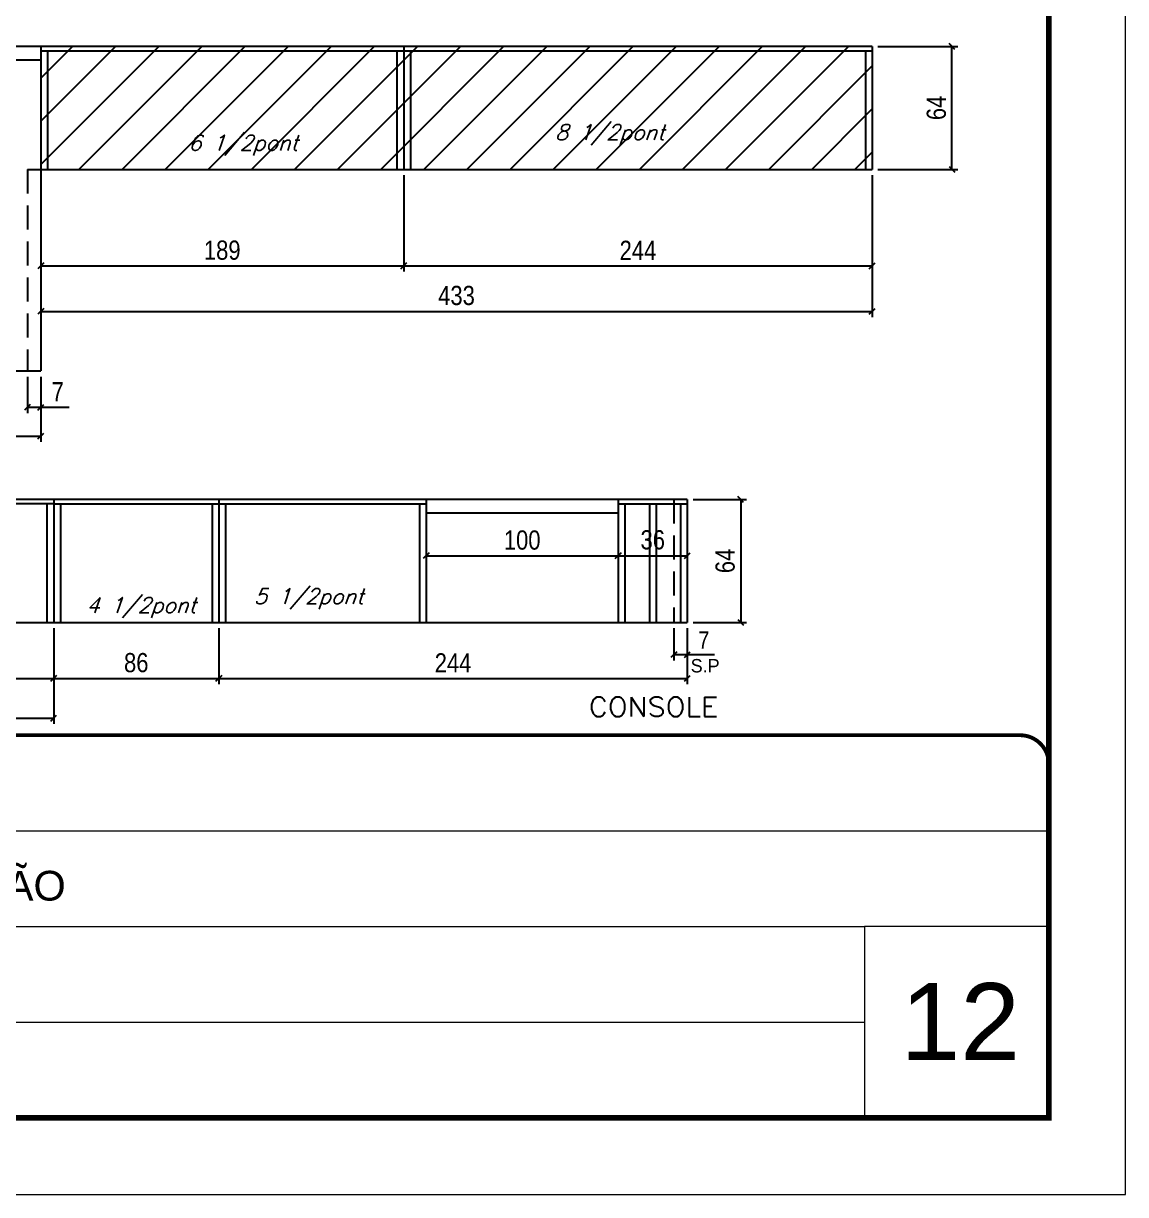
# Model space of a CAD drawing. Extents: x 137137 to 143418, y 10464 to 34486.
# Drawn here: x 142817 to 143391, y 31139 to 31749 of the extents above; entities that cross this region are included whole.
import ezdxf

# ---------------------------------------------------------------- set-up
doc = ezdxf.new("R2010")
doc.units = 0
for name, pattern in [('CONTINUO', [0]), ('DASHED', [0.75, 0.5, -0.25]), ('HIDDEN', [0.375, 0.25, -0.125])]:
    doc.linetypes.add(name, pattern=pattern)
for name, color, linetype in [('5', 5, 'Continuous'), ('COTA', 241, 'Continuous'), ('Painéis', 200, 'Continuous'), ('Reaproveitamento', 251, 'Continuous'), ('SARR_2.2x7', 40, 'Continuous'), ('SARR_3.5x7', 81, 'Continuous'), ('texto', 7, 'Continuous')]:
    doc.layers.add(name, color=color, linetype=linetype)
for name, color, linetype, lineweight in [('CARIMBO', 255, 'Continuous', 9), ('Folhas', 255, 'Continuous', 9), ('SARRAFO DE PRESSAO', 251, 'DASHED', 9)]:
    doc.layers.add(name, color=color, linetype=linetype, lineweight=lineweight)
doc.styles.add('ARIAL', font='arial.ttf')
doc.styles.add('COTA TECNICA', font='techl___.ttf', dxfattribs={"height": 10})
doc.styles.add('COTA TECNICA-50', font='techl___.ttf', dxfattribs={"height": 9})
doc.styles.add('REGUA-120', font='ROMANS.shx', dxfattribs={"height": 15})
doc.styles.add('Romans', font='romans.shx')
doc.styles.add('ROMAS860', font='ROMAS860.SHX')
doc.dimstyles.new('COTA PAINEL-50', dxfattribs={"dimtxt": 9, "dimasz": 3, "dimexe": 3, "dimexo": 3, "dimgap": 3, "dimtad": 1, "dimdec": 1, "dimzin": 12, "dimdsep": 46, "dimtxsty": 'COTA TECNICA-50', "dimblk1": 'OBLIQUE', "dimblk2": 'OBLIQUE', "dimsah": 1, "dimcen": 0.9, "dimclrd": 4, "dimclre": 4, "dimclrt": 240, "dimadec": 1, "dimazin": 3, "dimtfac": 1, "dimtdec": 1, "dimtmove": 0, "dimatfit": 3, "dimfxl": 1, "dimtolj": 1, "dimtzin": 12, "dimarcsym": 0})
doc.dimstyles.new('PAINEL', dxfattribs={"dimtxt": 10, "dimasz": 3, "dimexe": 3, "dimexo": 3, "dimgap": 3, "dimtad": 1, "dimdec": 1, "dimzin": 12, "dimdsep": 46, "dimtxsty": 'COTA TECNICA', "dimblk1": 'OBLIQUE', "dimblk2": 'OBLIQUE', "dimsah": 1, "dimcen": 0.9, "dimclrd": 4, "dimclre": 4, "dimclrt": 240, "dimadec": 1, "dimazin": 3, "dimtfac": 1, "dimtdec": 1, "dimtmove": 0, "dimatfit": 3, "dimfxl": 1, "dimtolj": 1, "dimtzin": 12, "dimarcsym": 0})

# ---------------------------------------------------------------- blocks, each defined once
blk = doc.blocks.new('9999999999')
at = {"color": 30, "linetype": 'CONTINUO'}
for p, q in [((98564.56, 34379.64), (99583.98, 34379.64)), ((98564.56, 34329.83), (99487.98, 34329.83)), ((99583.98, 34329.83), (99487.98, 34329.83)), ((99487.98, 34329.83), (99487.98, 34230.21)), ((98564.56, 34280.02), (99487.98, 34280.02))]:
    blk.add_line(p, q, dxfattribs=at)
at = {"color": 30, "linetype": 'CONTINUO', "const_width": 2}
blk.add_lwpolyline([(99583.98, 34230.21), (99583.98, 34414.45, 0.414214), (99568.98, 34429.45), (98228.98, 34429.45, 0.414214), (98213.98, 34414.45), (98213.98, 34245.21, 0.414214), (98228.98, 34230.21), (99583.98, 34230.21)], format="xyb", dxfattribs=at)
at = {"layer": 'Folhas'}
blk.add_lwpolyline([(98138.98, 34190.21), (99623.98, 34190.21), (99623.98, 35240.21), (98138.98, 35240.21)], close=True, dxfattribs=at)
at = {"layer": 'Folhas', "color": 30, "const_width": 3}
blk.add_lwpolyline([(98213.98, 34230.21), (99583.98, 34230.21), (99583.98, 35200.21), (98213.98, 35200.21)], close=True, dxfattribs=at)
at = {"color": 7, "linetype": 'Continuous', "ltscale": 5, "style": 'ARIAL'}
blk.add_text('HOSPITAL ASSUNÇÃO', height=15.4829, dxfattribs=at).set_placement((98837.68, 34343.32))
blk = doc.blocks.new('_Oblique')
at = {"color": 0, "linetype": 'ByBlock', "lineweight": -2}
blk.add_line((-0.5, -0.5), (0.5, 0.5), dxfattribs=at)
blk = doc.blocks.new('*D333')
at = {"layer": 'COTA', "color": 4, "linetype": 'ByBlock', "lineweight": -2, "transparency": 16777216}
for p, q in [((143261.83, 31736.56), (143303.37, 31736.56)), ((143300.37, 31672.56), (143300.37, 31736.56)), ((143261.83, 31672.56), (143303.37, 31672.56))]:
    blk.add_line(p, q, dxfattribs=at)
at = {"layer": 'Defpoints', "color": 0, "linetype": 'ByBlock', "transparency": 16777216}
for p in [(143258.83, 31736.56), (143300.37, 31736.56), (143258.83, 31672.56)]:
    blk.add_point(p, dxfattribs=at)
at = {"layer": 'COTA', "color": 4, "linetype": 'ByBlock', "lineweight": -2, "transparency": 16777216, "xscale": 3, "yscale": 3, "zscale": 3}
for p, rotation in [((143300.37, 31736.56), 90), ((143300.37, 31672.56), 270)]:
    blk.add_blockref('_Oblique', p, dxfattribs=dict(at, rotation=rotation))
at = {"layer": 'COTA', "color": 240, "linetype": 'ByBlock', "transparency": 16777216, "insert": (143292.27, 31704.56), "char_height": 10, "attachment_point": 5, "rotation": 90, "style": 'COTA TECNICA'}
blk.add_mtext('\\A1;64', dxfattribs=at)
blk = doc.blocks.new('*D931')
at = {"layer": 'COTA', "color": 4, "lineweight": -2, "ltscale": 25, "transparency": 16777216}
for p, q in [((142588.54, 31433.62), (142588.54, 31404.47)), ((142832.54, 31433.62), (142832.54, 31404.47)), ((142588.54, 31407.47), (142832.54, 31407.47))]:
    blk.add_line(p, q, dxfattribs=at)
at = {"layer": 'Defpoints', "color": 0, "ltscale": 25, "transparency": 16777216}
for p in [(142588.54, 31436.62), (142832.54, 31436.62), (142832.54, 31407.47)]:
    blk.add_point(p, dxfattribs=at)
at = {"layer": 'COTA', "color": 4, "lineweight": -2, "ltscale": 25, "transparency": 16777216, "xscale": 3, "yscale": 3, "zscale": 3, "rotation": 180}
blk.add_blockref('_Oblique', (142588.54, 31407.47), dxfattribs=at)
at = {"layer": 'COTA', "color": 4, "lineweight": -2, "ltscale": 25, "transparency": 16777216, "xscale": 3, "yscale": 3, "zscale": 3}
blk.add_blockref('_Oblique', (142832.54, 31407.47), dxfattribs=at)
at = {"layer": 'COTA', "color": 240, "ltscale": 25, "transparency": 16777216, "insert": (142710.54, 31415.54), "char_height": 10, "attachment_point": 5, "style": 'COTA TECNICA'}
blk.add_mtext('\\A1;244', dxfattribs=at)
blk = doc.blocks.new('*D932')
at = {"layer": 'COTA', "color": 4, "lineweight": -2, "ltscale": 25, "transparency": 16777216}
for p, q in [((142588.54, 31433.62), (142588.54, 31383.73)), ((142832.54, 31433.62), (142832.54, 31383.73)), ((142588.54, 31386.73), (142832.54, 31386.73))]:
    blk.add_line(p, q, dxfattribs=at)
at = {"layer": 'Defpoints', "color": 0, "ltscale": 25, "transparency": 16777216}
for p in [(142588.54, 31436.62), (142832.54, 31436.62), (142832.54, 31386.73)]:
    blk.add_point(p, dxfattribs=at)
at = {"layer": 'COTA', "color": 4, "lineweight": -2, "ltscale": 25, "transparency": 16777216, "xscale": 3, "yscale": 3, "zscale": 3, "rotation": 180}
blk.add_blockref('_Oblique', (142588.54, 31386.73), dxfattribs=at)
at = {"layer": 'COTA', "color": 4, "lineweight": -2, "ltscale": 25, "transparency": 16777216, "xscale": 3, "yscale": 3, "zscale": 3}
blk.add_blockref('_Oblique', (142832.54, 31386.73), dxfattribs=at)
at = {"layer": 'COTA', "color": 240, "ltscale": 25, "transparency": 16777216, "insert": (142710.54, 31395.95), "char_height": 10, "attachment_point": 5, "style": 'COTA TECNICA'}
blk.add_mtext('\\A1;(2X)', dxfattribs=at)
blk = doc.blocks.new('*D933')
at = {"layer": 'COTA', "color": 4, "lineweight": -2, "ltscale": 25, "transparency": 16777216}
for p, q in [((142832.54, 31433.62), (142832.54, 31404.47)), ((142918.54, 31433.62), (142918.54, 31404.47)), ((142832.54, 31407.47), (142918.54, 31407.47))]:
    blk.add_line(p, q, dxfattribs=at)
at = {"layer": 'Defpoints', "color": 0, "ltscale": 25, "transparency": 16777216}
for p in [(142832.54, 31436.62), (142918.54, 31436.62), (142918.54, 31407.47)]:
    blk.add_point(p, dxfattribs=at)
at = {"layer": 'COTA', "color": 4, "lineweight": -2, "ltscale": 25, "transparency": 16777216, "xscale": 3, "yscale": 3, "zscale": 3, "rotation": 180}
blk.add_blockref('_Oblique', (142832.54, 31407.47), dxfattribs=at)
at = {"layer": 'COTA', "color": 4, "lineweight": -2, "ltscale": 25, "transparency": 16777216, "xscale": 3, "yscale": 3, "zscale": 3}
blk.add_blockref('_Oblique', (142918.54, 31407.47), dxfattribs=at)
at = {"layer": 'COTA', "color": 240, "ltscale": 25, "transparency": 16777216, "insert": (142875.54, 31415.59), "char_height": 10, "attachment_point": 5, "style": 'COTA TECNICA'}
blk.add_mtext('\\A1;86', dxfattribs=at)
blk = doc.blocks.new('*D934')
at = {"layer": 'COTA', "color": 4, "linetype": 'ByBlock', "lineweight": -2, "transparency": 16777216}
for p, q in [((143155.54, 31433.62), (143155.54, 31416.82)), ((143162.54, 31433.62), (143162.54, 31416.82)), ((143155.54, 31419.82), (143162.54, 31419.82)), ((143162.54, 31419.82), (143176.7, 31419.82))]:
    blk.add_line(p, q, dxfattribs=at)
at = {"layer": 'Defpoints', "color": 0, "linetype": 'ByBlock', "transparency": 16777216}
for p in [(143155.54, 31436.62), (143162.54, 31436.62), (143162.54, 31419.82)]:
    blk.add_point(p, dxfattribs=at)
at = {"layer": 'COTA', "color": 4, "linetype": 'ByBlock', "lineweight": -2, "transparency": 16777216, "xscale": 3, "yscale": 3, "zscale": 3, "rotation": 180}
blk.add_blockref('_Oblique', (143155.54, 31419.82), dxfattribs=at)
at = {"layer": 'COTA', "color": 4, "linetype": 'ByBlock', "lineweight": -2, "transparency": 16777216, "xscale": 3, "yscale": 3, "zscale": 3}
blk.add_blockref('_Oblique', (143162.54, 31419.82), dxfattribs=at)
at = {"layer": 'COTA', "color": 240, "linetype": 'ByBlock', "transparency": 16777216, "insert": (143171.12, 31427.39), "char_height": 9, "attachment_point": 5, "style": 'COTA TECNICA-50'}
blk.add_mtext('\\A1;7', dxfattribs=at)
blk = doc.blocks.new('*D935')
at = {"layer": 'COTA', "color": 4, "lineweight": -2, "ltscale": 25, "transparency": 16777216}
for p, q in [((143026.54, 31490.62), (143026.54, 31468.34)), ((143126.54, 31490.62), (143126.54, 31468.34)), ((143026.54, 31471.34), (143126.54, 31471.34))]:
    blk.add_line(p, q, dxfattribs=at)
at = {"layer": 'Defpoints', "color": 0, "ltscale": 25, "transparency": 16777216}
for p in [(143026.54, 31493.62), (143126.54, 31493.62), (143126.54, 31471.34)]:
    blk.add_point(p, dxfattribs=at)
at = {"layer": 'COTA', "color": 4, "lineweight": -2, "ltscale": 25, "transparency": 16777216, "xscale": 3, "yscale": 3, "zscale": 3, "rotation": 180}
blk.add_blockref('_Oblique', (143026.54, 31471.34), dxfattribs=at)
at = {"layer": 'COTA', "color": 4, "lineweight": -2, "ltscale": 25, "transparency": 16777216, "xscale": 3, "yscale": 3, "zscale": 3}
blk.add_blockref('_Oblique', (143126.54, 31471.34), dxfattribs=at)
at = {"layer": 'COTA', "color": 240, "ltscale": 25, "transparency": 16777216, "insert": (143076.54, 31479.44), "char_height": 10, "attachment_point": 5, "style": 'COTA TECNICA'}
blk.add_mtext('\\A1;100', dxfattribs=at)
blk = doc.blocks.new('*D936')
at = {"layer": 'COTA', "color": 4, "lineweight": -2, "ltscale": 25, "transparency": 16777216}
for p, q in [((143126.54, 31490.62), (143126.54, 31468.34)), ((143126.54, 31471.34), (143162.54, 31471.34))]:
    blk.add_line(p, q, dxfattribs=at)
at = {"layer": 'Defpoints', "color": 0, "ltscale": 25, "transparency": 16777216}
for p in [(143126.54, 31493.62), (143162.54, 31471.34), (143162.54, 31471.34)]:
    blk.add_point(p, dxfattribs=at)
at = {"layer": 'COTA', "color": 4, "lineweight": -2, "ltscale": 25, "transparency": 16777216, "xscale": 3, "yscale": 3, "zscale": 3, "rotation": 180}
blk.add_blockref('_Oblique', (143126.54, 31471.34), dxfattribs=at)
at = {"layer": 'COTA', "color": 4, "lineweight": -2, "ltscale": 25, "transparency": 16777216, "xscale": 3, "yscale": 3, "zscale": 3}
blk.add_blockref('_Oblique', (143162.54, 31471.34), dxfattribs=at)
at = {"layer": 'COTA', "color": 240, "ltscale": 25, "transparency": 16777216, "insert": (143144.54, 31479.56), "char_height": 10, "attachment_point": 5, "style": 'COTA TECNICA'}
blk.add_mtext('\\A1;36', dxfattribs=at)
blk = doc.blocks.new('*D937')
at = {"layer": 'COTA', "color": 4, "lineweight": -2, "ltscale": 25, "transparency": 16777216}
for p, q in [((142918.54, 31433.62), (142918.54, 31404.47)), ((143162.54, 31433.62), (143162.54, 31404.47)), ((142918.54, 31407.47), (143162.54, 31407.47))]:
    blk.add_line(p, q, dxfattribs=at)
at = {"layer": 'Defpoints', "color": 0, "ltscale": 25, "transparency": 16777216}
for p in [(142918.54, 31436.62), (143162.54, 31436.62), (143162.54, 31407.47)]:
    blk.add_point(p, dxfattribs=at)
at = {"layer": 'COTA', "color": 4, "lineweight": -2, "ltscale": 25, "transparency": 16777216, "xscale": 3, "yscale": 3, "zscale": 3, "rotation": 180}
blk.add_blockref('_Oblique', (142918.54, 31407.47), dxfattribs=at)
at = {"layer": 'COTA', "color": 4, "lineweight": -2, "ltscale": 25, "transparency": 16777216, "xscale": 3, "yscale": 3, "zscale": 3}
blk.add_blockref('_Oblique', (143162.54, 31407.47), dxfattribs=at)
at = {"layer": 'COTA', "color": 240, "ltscale": 25, "transparency": 16777216, "insert": (143040.54, 31415.54), "char_height": 10, "attachment_point": 5, "style": 'COTA TECNICA'}
blk.add_mtext('\\A1;244', dxfattribs=at)
blk = doc.blocks.new('*D938')
at = {"layer": 'COTA', "color": 4, "lineweight": -2, "ltscale": 25, "transparency": 16777216}
for p, q in [((143165.54, 31500.62), (143193.37, 31500.62)), ((143190.37, 31500.62), (143190.37, 31436.62)), ((143165.54, 31436.62), (143193.37, 31436.62))]:
    blk.add_line(p, q, dxfattribs=at)
at = {"layer": 'Defpoints', "color": 0, "ltscale": 25, "transparency": 16777216}
for p in [(143162.54, 31500.62), (143162.54, 31436.62), (143190.37, 31436.62)]:
    blk.add_point(p, dxfattribs=at)
at = {"layer": 'COTA', "color": 4, "lineweight": -2, "ltscale": 25, "transparency": 16777216, "xscale": 3, "yscale": 3, "zscale": 3}
for p, rotation in [((143190.37, 31500.62), 90), ((143190.37, 31436.62), 270)]:
    blk.add_blockref('_Oblique', p, dxfattribs=dict(at, rotation=rotation))
at = {"layer": 'COTA', "color": 240, "ltscale": 25, "transparency": 16777216, "insert": (143182.27, 31468.62), "char_height": 10, "attachment_point": 5, "rotation": 90, "style": 'COTA TECNICA'}
blk.add_mtext('\\A1;64', dxfattribs=at)
blk = doc.blocks.new('*D1151')
at = {"layer": 'COTA', "color": 4, "lineweight": -2, "ltscale": 25, "transparency": 16777216}
for p, q in [((142818.83, 31564.56), (142818.83, 31545.66)), ((142825.83, 31564.56), (142825.83, 31545.66)), ((142818.83, 31548.66), (142825.83, 31548.66)), ((142825.83, 31548.66), (142840.56, 31548.66))]:
    blk.add_line(p, q, dxfattribs=at)
at = {"layer": 'Defpoints', "color": 0, "ltscale": 25, "transparency": 16777216}
for p in [(142818.83, 31567.56), (142825.83, 31567.56), (142825.83, 31548.66)]:
    blk.add_point(p, dxfattribs=at)
at = {"layer": 'COTA', "color": 4, "lineweight": -2, "ltscale": 25, "transparency": 16777216, "xscale": 3, "yscale": 3, "zscale": 3, "rotation": 180}
blk.add_blockref('_Oblique', (142818.83, 31548.66), dxfattribs=at)
at = {"layer": 'COTA', "color": 4, "lineweight": -2, "ltscale": 25, "transparency": 16777216, "xscale": 3, "yscale": 3, "zscale": 3}
blk.add_blockref('_Oblique', (142825.83, 31548.66), dxfattribs=at)
at = {"layer": 'COTA', "color": 240, "ltscale": 25, "transparency": 16777216, "insert": (142834.69, 31556.74), "char_height": 10, "attachment_point": 5, "style": 'COTA TECNICA'}
blk.add_mtext('\\A1;7', dxfattribs=at)
blk = doc.blocks.new('*D1152')
at = {"layer": 'COTA', "color": 4, "lineweight": -2, "ltscale": 25, "transparency": 16777216}
for p, q in [((142825.83, 31669.56), (142825.83, 31595.6)), ((143258.83, 31669.56), (143258.83, 31595.6)), ((142825.83, 31598.6), (143258.83, 31598.6))]:
    blk.add_line(p, q, dxfattribs=at)
at = {"layer": 'Defpoints', "color": 0, "ltscale": 25, "transparency": 16777216}
for p in [(142825.83, 31672.56), (143258.83, 31672.56), (143258.83, 31598.6)]:
    blk.add_point(p, dxfattribs=at)
at = {"layer": 'COTA', "color": 4, "lineweight": -2, "ltscale": 25, "transparency": 16777216, "xscale": 3, "yscale": 3, "zscale": 3, "rotation": 180}
blk.add_blockref('_Oblique', (142825.83, 31598.6), dxfattribs=at)
at = {"layer": 'COTA', "color": 4, "lineweight": -2, "ltscale": 25, "transparency": 16777216, "xscale": 3, "yscale": 3, "zscale": 3}
blk.add_blockref('_Oblique', (143258.83, 31598.6), dxfattribs=at)
at = {"layer": 'COTA', "color": 240, "ltscale": 25, "transparency": 16777216, "insert": (143042.33, 31606.82), "char_height": 10, "attachment_point": 5, "style": 'COTA TECNICA'}
blk.add_mtext('\\A1;433', dxfattribs=at)
blk = doc.blocks.new('*D1375')
at = {"layer": 'COTA', "color": 4, "lineweight": -2, "ltscale": 25, "transparency": 16777216}
for p, q in [((142712.83, 31564.56), (142712.83, 31530.66)), ((142825.83, 31564.56), (142825.83, 31530.66)), ((142712.83, 31533.66), (142825.83, 31533.66))]:
    blk.add_line(p, q, dxfattribs=at)
at = {"layer": 'Defpoints', "color": 0, "ltscale": 25, "transparency": 16777216}
for p in [(142712.83, 31567.56), (142825.83, 31567.56), (142825.83, 31533.66)]:
    blk.add_point(p, dxfattribs=at)
at = {"layer": 'COTA', "color": 4, "lineweight": -2, "ltscale": 25, "transparency": 16777216, "xscale": 3, "yscale": 3, "zscale": 3, "rotation": 180}
blk.add_blockref('_Oblique', (142712.83, 31533.66), dxfattribs=at)
at = {"layer": 'COTA', "color": 4, "lineweight": -2, "ltscale": 25, "transparency": 16777216, "xscale": 3, "yscale": 3, "zscale": 3}
blk.add_blockref('_Oblique', (142825.83, 31533.66), dxfattribs=at)
at = {"layer": 'COTA', "color": 240, "ltscale": 25, "transparency": 16777216, "insert": (142769.33, 31541.88), "char_height": 10, "attachment_point": 5, "style": 'COTA TECNICA'}
blk.add_mtext('\\A1;113', dxfattribs=at)
blk = doc.blocks.new('*D1376')
at = {"layer": 'COTA', "color": 4, "lineweight": -2, "ltscale": 25, "transparency": 16777216}
for p, q in [((142825.83, 31669.56), (142825.83, 31619.31)), ((143014.83, 31669.56), (143014.83, 31619.31)), ((142825.83, 31622.31), (143014.83, 31622.31))]:
    blk.add_line(p, q, dxfattribs=at)
at = {"layer": 'Defpoints', "color": 0, "ltscale": 25, "transparency": 16777216}
for p in [(142825.83, 31672.56), (143014.83, 31672.56), (143014.83, 31622.31)]:
    blk.add_point(p, dxfattribs=at)
at = {"layer": 'COTA', "color": 4, "lineweight": -2, "ltscale": 25, "transparency": 16777216, "xscale": 3, "yscale": 3, "zscale": 3, "rotation": 180}
blk.add_blockref('_Oblique', (142825.83, 31622.31), dxfattribs=at)
at = {"layer": 'COTA', "color": 4, "lineweight": -2, "ltscale": 25, "transparency": 16777216, "xscale": 3, "yscale": 3, "zscale": 3}
blk.add_blockref('_Oblique', (143014.83, 31622.31), dxfattribs=at)
at = {"layer": 'COTA', "color": 240, "ltscale": 25, "transparency": 16777216, "insert": (142920.33, 31630.41), "char_height": 10, "attachment_point": 5, "style": 'COTA TECNICA'}
blk.add_mtext('\\A1;189', dxfattribs=at)
blk = doc.blocks.new('*D1377')
at = {"layer": 'COTA', "color": 4, "lineweight": -2, "ltscale": 25, "transparency": 16777216}
for p, q in [((143014.83, 31669.56), (143014.83, 31619.31)), ((143258.83, 31669.56), (143258.83, 31619.31)), ((143014.83, 31622.31), (143258.83, 31622.31))]:
    blk.add_line(p, q, dxfattribs=at)
at = {"layer": 'Defpoints', "color": 0, "ltscale": 25, "transparency": 16777216}
for p in [(143014.83, 31672.56), (143258.83, 31672.56), (143258.83, 31622.31)]:
    blk.add_point(p, dxfattribs=at)
at = {"layer": 'COTA', "color": 4, "lineweight": -2, "ltscale": 25, "transparency": 16777216, "xscale": 3, "yscale": 3, "zscale": 3, "rotation": 180}
blk.add_blockref('_Oblique', (143014.83, 31622.31), dxfattribs=at)
at = {"layer": 'COTA', "color": 4, "lineweight": -2, "ltscale": 25, "transparency": 16777216, "xscale": 3, "yscale": 3, "zscale": 3}
blk.add_blockref('_Oblique', (143258.83, 31622.31), dxfattribs=at)
at = {"layer": 'COTA', "color": 240, "ltscale": 25, "transparency": 16777216, "insert": (143136.83, 31630.38), "char_height": 10, "attachment_point": 5, "style": 'COTA TECNICA'}
blk.add_mtext('\\A1;244', dxfattribs=at)

msp = doc.modelspace()

# ---------------------------------------------------------------- hatches: boundary and pattern name
at = {"layer": 'Reaproveitamento', "linetype": 'ByBlock'}
h = msp.add_hatch(dxfattribs=at)
h.set_pattern_fill('ANSI31', color=256, scale=5)
h.set_pattern_definition([(45, (8129.79, 3664.543), (-11.2253202, 11.2253202), [])])
h.paths.add_polyline_path([(143258.83, 31736.56), (142825.83, 31736.56), (142825.83, 31672.56), (143258.83, 31672.56)])

# ---------------------------------------------------------------- linework, layer by layer
at = {"layer": 'Painéis', "linetype": 'ByBlock'}
for p, q in [((142825.83, 31736.56), (142825.83, 31567.56)), ((142933.83, 31736.56), (142933.83, 31736.56)), ((143014.83, 31736.56), (143014.83, 31672.56)), ((143258.83, 31736.56), (143258.83, 31672.56)), ((142825.83, 31672.56), (143258.83, 31672.56)), ((143162.54, 31500.62), (142477.54, 31500.62)), ((142832.54, 31500.62), (142832.54, 31436.62)), ((142918.54, 31500.62), (142918.54, 31436.62)), ((143162.54, 31500.62), (143162.54, 31436.62)), ((142273.54, 31436.62), (143162.54, 31436.62))]:
    msp.add_line(p, q, dxfattribs=at)
at = {"layer": 'Painéis', "ltscale": 25}
msp.add_line((142712.83, 31567.56), (142825.83, 31567.56), dxfattribs=at)
at = {"layer": 'Painéis', "linetype": 'ByBlock'}
msp.add_lwpolyline([(143258.83, 31736.56), (142705.83, 31736.56), (142625.83, 31736.56), (142625.83, 31736.56), (142038.83, 31736.56)], dxfattribs=at)
at = {"layer": 'SARR_2.2x7', "linetype": 'Continuous', "ltscale": 50}
for p, q in [((142712.83, 31729.56), (142825.83, 31729.56)), ((142825.83, 31734.36), (143014.83, 31734.36)), ((143014.83, 31734.36), (143258.83, 31734.36)), ((142832.54, 31498.42), (142588.54, 31498.42)), ((142832.54, 31498.42), (142918.54, 31498.42)), ((142918.54, 31498.42), (143026.54, 31498.42)), ((143126.54, 31498.42), (143162.54, 31498.42)), ((143026.54, 31493.62), (143126.54, 31493.62))]:
    msp.add_line(p, q, dxfattribs=at)
at = {"layer": 'SARR_2.2x7', "linetype": 'HIDDEN', "ltscale": 50}
for p, q in [((142818.83, 31672.56), (142825.83, 31672.56)), ((142818.83, 31672.56), (142818.83, 31567.56)), ((143155.54, 31500.62), (143155.54, 31436.62))]:
    msp.add_line(p, q, dxfattribs=at)
at = {"layer": 'SARR_3.5x7'}
for p, q in [((142829.33, 31734.36), (142829.33, 31672.56)), ((143011.33, 31734.36), (143011.33, 31672.56)), ((143018.33, 31734.36), (143018.33, 31672.56)), ((143255.33, 31734.36), (143255.33, 31672.56)), ((142829.04, 31498.42), (142829.04, 31436.62)), ((142836.04, 31498.42), (142836.04, 31436.62)), ((142915.04, 31498.42), (142915.04, 31436.62)), ((142922.04, 31498.42), (142922.04, 31436.62)), ((143023.04, 31498.42), (143023.04, 31436.62)), ((143026.54, 31500.62), (143026.54, 31436.62)), ((143126.54, 31500.62), (143126.54, 31436.62)), ((143130.04, 31498.42), (143130.04, 31436.62)), ((143142.79, 31498.42), (143142.79, 31436.62)), ((143146.29, 31498.42), (143146.29, 31436.62)), ((143159.04, 31498.42), (143159.04, 31436.62)), ((143162.54, 31500.62), (143162.54, 31436.62))]:
    msp.add_line(p, q, dxfattribs=at)

# ---------------------------------------------------------------- block references
at = {"layer": 'SARRAFO DE PRESSAO', "color": 6, "linetype": 'ByBlock'}
msp.add_blockref('9999999999', (43766.81, -3051.58), dxfattribs=at)

# ---------------------------------------------------------------- texts
at = {"layer": '5', "style": 'REGUA-120', "width": 1.1}
msp.add_text('CONSOLE', height=10, dxfattribs=at).set_placement((143111.21, 31387.68))
at = {"layer": 'CARIMBO', "style": 'ARIAL'}
msp.add_text('12', height=40, dxfattribs=at).set_placement((143273.65, 31208.77))
at = {"layer": 'texto', "color": 2, "char_height": 8, "attachment_point": 5, "style": 'Romans'}
for s, insert in [('{\\Q19;\\C256;8 1/2pont}', (143122.17, 31690.54)), ('{\\Q19;\\C256;6 1/2pont}', (142931.26, 31685.08)), ('{\\Q19;\\C256;5 1/2pont}', (142965.37, 31448.88)), ('{\\Q19;\\C256;4 1/2pont}', (142878.11, 31444.26))]:
    msp.add_mtext(s, dxfattribs=dict(at, insert=insert))
at = {"layer": 'texto', "color": 4, "insert": (143171.84, 31414), "char_height": 7, "attachment_point": 5, "style": 'ROMAS860'}
msp.add_mtext('S.P', dxfattribs=at)

# ---------------------------------------------------------------- dimensions: what is measured, and where the dimension line sits
at = {"layer": 'COTA', "linetype": 'ByBlock'}
dim = msp.add_linear_dim(base=(143300.37, 31736.56), p1=(143258.83, 31672.56), p2=(143258.83, 31736.56), angle=90, dimstyle='PAINEL', dxfattribs=at)
dim.commit()
dim.dimension.update_dxf_attribs({"geometry": '*D333', "text_midpoint": (143292.27, 31704.56)})
at = {"layer": 'COTA', "ltscale": 25}
for base, p1, p2, picture, middle in [((143258.83, 31598.6), (142825.83, 31672.56), (143258.83, 31672.56), '*D1152', (143042.33, 31606.82)), ((143014.83, 31622.31), (142825.83, 31672.56), (143014.83, 31672.56), '*D1376', (142920.33, 31630.41)), ((143258.83, 31622.31), (143014.83, 31672.56), (143258.83, 31672.56), '*D1377', (143136.83, 31630.38)), ((142825.83, 31533.66), (142712.83, 31567.56), (142825.83, 31567.56), '*D1375', (142769.33, 31541.88)), ((142825.83, 31548.66), (142818.83, 31567.56), (142825.83, 31567.56), '*D1151', (142834.69, 31556.74)), ((143126.54, 31471.34), (143026.54, 31493.62), (143126.54, 31493.62), '*D935', (143076.54, 31479.44)), ((142832.54, 31407.47), (142588.54, 31436.62), (142832.54, 31436.62), '*D931', (142710.54, 31415.54)), ((142918.54, 31407.47), (142832.54, 31436.62), (142918.54, 31436.62), '*D933', (142875.54, 31415.59)), ((143162.54, 31407.47), (142918.54, 31436.62), (143162.54, 31436.62), '*D937', (143040.54, 31415.54))]:
    dim = msp.add_linear_dim(base=base, p1=p1, p2=p2, dimstyle='PAINEL', dxfattribs=at)
    dim.commit()
    dim.dimension.update_dxf_attribs({"geometry": picture, "text_midpoint": middle})
dim = msp.add_linear_dim(base=(143190.37, 31436.62), p1=(143162.54, 31500.62), p2=(143162.54, 31436.62), angle=90, dimstyle='PAINEL', dxfattribs=at)
dim.commit()
dim.dimension.update_dxf_attribs({"geometry": '*D938', "text_midpoint": (143182.27, 31468.62)})
dim = msp.add_linear_dim(base=(143162.54, 31471.34), p1=(143126.54, 31493.62), p2=(143162.54, 31471.34), dimstyle='PAINEL', override={"dimtmove": 1}, dxfattribs=at)
dim.commit()
dim.dimension.update_dxf_attribs({"geometry": '*D936', "text_midpoint": (143144.54, 31479.56)})
dim = msp.add_linear_dim(base=(142832.54, 31386.73), p1=(142588.54, 31436.62), p2=(142832.54, 31436.62), text='(2X)', dimstyle='PAINEL', dxfattribs=at)
dim.commit()
dim.dimension.update_dxf_attribs({"geometry": '*D932', "text_midpoint": (142710.54, 31386.73), "dimtype": 160})
at = {"layer": 'COTA', "linetype": 'ByBlock'}
dim = msp.add_linear_dim(base=(143162.54, 31419.82), p1=(143155.54, 31436.62), p2=(143162.54, 31436.62), dimstyle='COTA PAINEL-50', override={"dimarcsym": 1}, dxfattribs=at)
dim.commit()
dim.dimension.update_dxf_attribs({"geometry": '*D934', "text_midpoint": (143171.12, 31427.39)})

doc.saveas('drawing.dxf')
